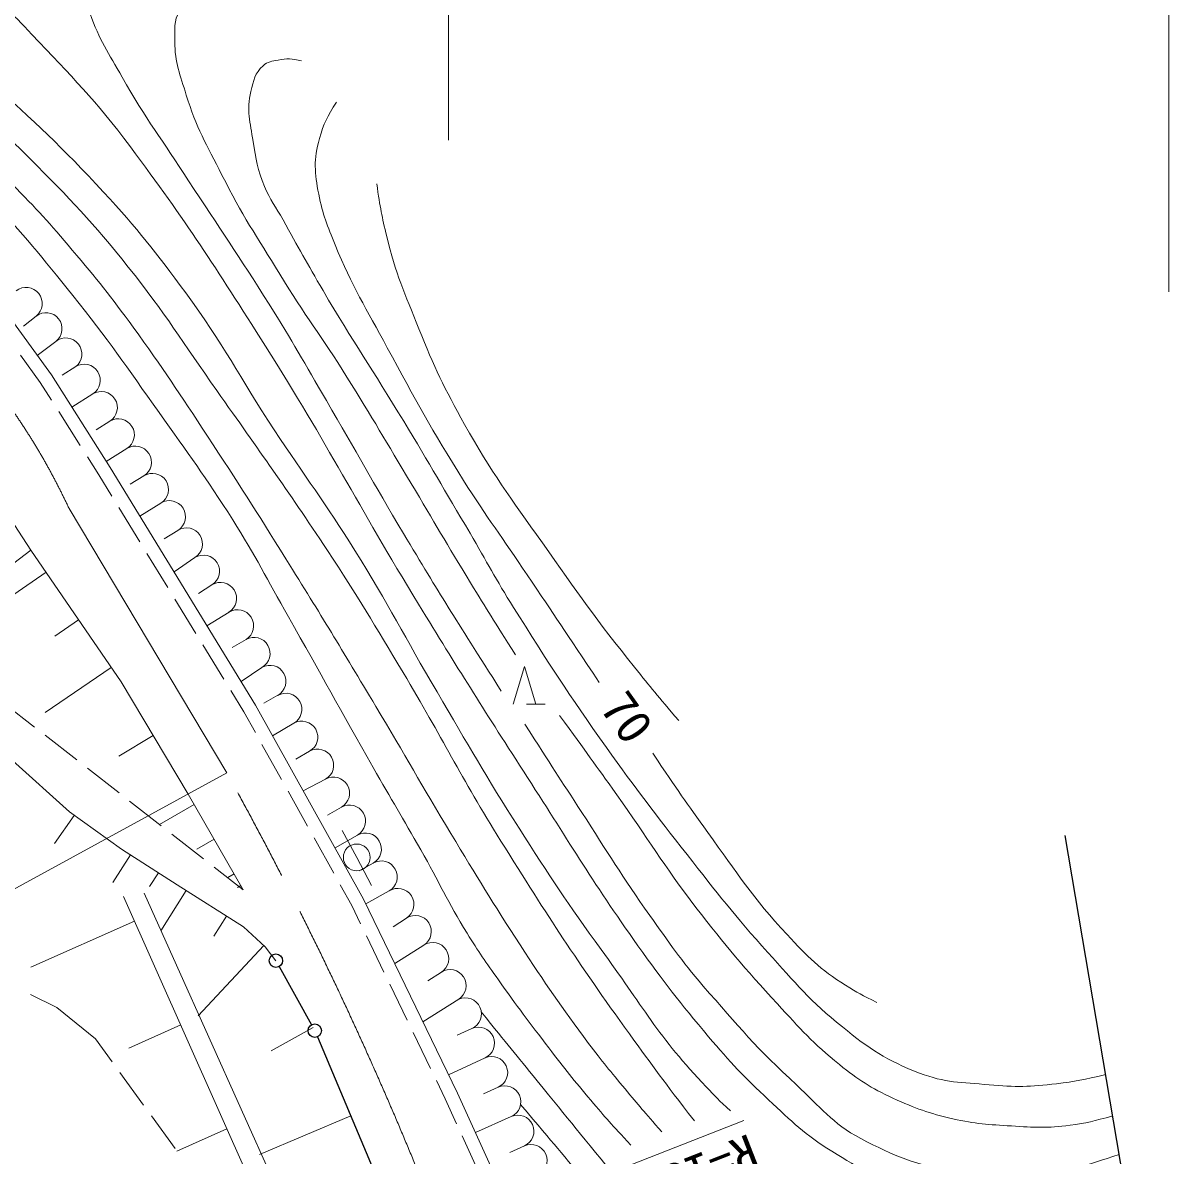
# Model space of a CAD drawing. Units: millimetres, scale not verified. Extents: x 40000 to 680000, y 20000 to 380000.
# Drawn here: x 481181 to 524242, y 276232 to 318506 of the extents above; entities that cross this region are included whole.
import ezdxf
from ezdxf.enums import TextEntityAlignment as Align

# ---------------------------------------------------------------- set-up
doc = ezdxf.new("R2010")
doc.units = ezdxf.units.MM
doc.header["$LTSCALE"] = 1000
doc.linetypes.add('CHAIN', pattern=[18.5, 12, -1.5, 3.5, -1.5])
for name, color, linetype, lineweight in [('M-BMK', 2, 'CHAIN', 13), ('M-BMK-OTRS', 5, 'Continuous', 25), ('M-STR-HTHT', 7, 'Continuous', 13), ('M-STR-STRC', 7, 'Continuous', 25), ('M-WORK', 1, 'Continuous', 13)]:
    doc.layers.add(name, color=color, linetype=linetype, lineweight=lineweight)
doc.styles.add('ＭＳ ゴシック', font='')
doc.styles.get('ＭＳ ゴシック').set_extended_font_data('MS Gothic')

msp = doc.modelspace()

# ---------------------------------------------------------------- linework, layer by layer
at = {"layer": 'M-BMK'}
msp.add_line((488785, 290524), (482898, 300387), dxfattribs=at)
for centre, radius, start, end in [((461129, 290282), 24000, 24.9011, 110.0794), ((366345, 222639), 140000, 21.70372, 29.00521)]:
    msp.add_arc(centre, radius, start, end, dxfattribs=at)
at = {"layer": 'M-BMK-OTRS'}
msp.add_line((524242, 263538), (520077, 288188), dxfattribs=at)
at = {"layer": 'M-STR-HTHT'}
for p, q in [((497055, 314141), (497055, 322559)), ((523934, 308476), (523934, 322559)), ((471225, 280952), (488785, 290524)), ((496902, 273181), (508077, 277551))]:
    msp.add_line(p, q, dxfattribs=at)
at = {"layer": 'M-STR-STRC'}
for p, q in [((490736, 283299), (491945, 281125)), ((492164, 280676), (494904, 274174))]:
    msp.add_line(p, q, dxfattribs=at)
for centre in [(490615, 283518), (492067, 280907)]:
    msp.add_circle(centre, 250, dxfattribs=at)
at = {"layer": 'M-WORK'}
for p, q in [((480467, 307827), (482237, 305378)), ((481664, 307572), (481192, 307202)), ((482405, 306628), (481711, 306106)), ((481090, 306111), (481823, 305098)), ((482237, 305378), (484432, 301916)), ((483146, 305685), (482637, 305367)), ((481823, 305098), (482246, 304430)), ((483782, 304667), (482999, 304175)), ((482513, 304008), (483317, 302741)), ((484417, 303649), (483908, 303331)), ((483584, 302319), (484007, 301652)), ((485053, 302631), (484286, 302147)), ((484432, 301916), (489856, 293051)), ((479734, 301486), (481475, 298840)), ((484007, 301652), (484498, 300850)), ((485689, 301613), (485180, 301295)), ((486324, 300595), (485541, 300103)), ((484759, 300424), (485542, 299144)), ((486960, 299577), (486451, 299259)), ((481475, 298840), (480000, 297721)), ((481475, 298840), (484840, 293920)), ((485802, 298718), (486585, 297438)), ((487595, 298559), (486814, 298023)), ((482039, 298014), (480263, 296799)), ((488231, 297541), (487722, 297224)), ((486846, 297012), (487629, 295732)), ((488866, 296524), (488041, 296018)), ((483254, 296238), (482366, 295631)), ((489502, 295506), (488980, 295209)), ((487890, 295306), (488673, 294026)), ((484469, 294463), (482000, 292774)), ((490095, 294463), (489317, 293932)), ((499475, 293096), (499895, 294496)), ((499895, 294496), (500315, 293096)), ((484840, 293920), (487343, 289738)), ((488934, 293600), (489424, 292798)), ((490689, 293420), (490167, 293123)), ((481608, 292236), (480524, 293081)), ((489856, 293051), (493891, 285809)), ((500665, 293096), (499965, 293096)), ((489424, 292798), (489854, 292028)), ((491283, 292377), (490491, 291910)), ((483185, 291007), (482002, 291929)), ((486038, 291917), (484755, 291149)), ((490097, 291591), (490827, 290280)), ((491876, 291334), (491355, 291037)), ((480782, 290986), (482913, 289068)), ((484763, 289778), (483580, 290700)), ((492470, 290291), (491637, 289854)), ((491071, 289844), (491801, 288533)), ((486340, 288548), (485157, 289470)), ((487343, 289738), (489396, 286167)), ((483093, 288940), (482349, 287894)), ((482913, 289068), (484858, 287682)), ((487568, 289347), (486272, 288602)), ((493063, 289248), (492542, 288951)), ((487918, 287319), (486735, 288241)), ((492044, 288097), (492774, 286786)), ((493657, 288205), (492822, 287728)), ((493634, 287372), (493085, 288372)), ((484858, 287682), (486936, 286350)), ((488313, 288051), (487665, 287678)), ((485194, 287467), (484530, 286430)), ((493634, 287372), (494186, 286323)), ((486232, 286802), (485899, 286283)), ((489396, 286167), (488312, 287012)), ((494250, 287162), (493729, 286866)), ((489058, 286755), (488818, 286618)), ((491634, 272832), (485696, 286037)), ((487270, 286139), (486316, 284635)), ((486936, 286350), (489413, 284779)), ((489307, 286322), (489187, 286253)), ((493018, 286350), (493447, 285579)), ((494844, 286120), (493974, 285637)), ((484933, 285908), (490866, 272579)), ((493447, 285579), (493778, 284895)), ((493891, 285809), (497389, 278572)), ((488774, 285184), (488297, 284432)), ((495493, 285110), (494988, 284786)), ((485339, 284995), (481465, 283270)), ((489413, 284779), (490213, 284033)), ((493995, 284445), (494648, 283094)), ((490162, 284080), (487717, 281461)), ((490213, 284033), (490615, 283518)), ((496142, 284101), (495050, 283412)), ((496791, 283091), (496286, 282767)), ((494866, 282644), (495518, 281294)), ((481456, 282252), (482443, 281775)), ((497440, 282082), (496099, 281241)), ((482443, 281775), (483882, 280603)), ((487064, 281120), (485127, 280258)), ((492005, 281019), (490439, 280148)), ((495736, 280843), (496389, 279493)), ((497930, 280987), (497383, 280741)), ((483882, 280603), (484505, 279746)), ((498421, 279892), (497055, 279264)), ((484798, 279341), (485680, 278128)), ((496606, 279043), (496937, 278359)), ((498911, 278796), (498363, 278551)), ((496937, 278359), (497360, 277435)), ((497389, 278572), (500097, 272652)), ((485974, 277723), (486855, 276509)), ((493409, 277723), (490002, 276287)), ((499401, 277701), (498059, 277107)), ((488789, 277246), (486923, 276416)), ((497568, 276980), (498192, 275616)), ((499892, 276606), (499344, 276361))]:
    msp.add_line(p, q, dxfattribs=at)
msp.add_circle((493634, 287372), 500, dxfattribs=at)
for centre, start, end in [((481294, 308044), 308.1361, 128.1361), ((482035, 307100), 308.1361, 128.1361), ((482776, 306157), 308.1361, 128.1361), ((483464, 305176), 301.9794, 121.9794), ((484100, 304158), 301.9794, 121.9794), ((484735, 303140), 301.9794, 121.9794), ((485371, 302122), 301.9794, 121.9794), ((486006, 301104), 301.9794, 121.9794), ((486642, 300086), 301.9794, 121.9794), ((487277, 299068), 301.9794, 121.9794), ((487913, 298050), 301.9794, 121.9794), ((488548, 297033), 301.9794, 121.9794), ((489184, 296015), 301.9794, 121.9794), ((489799, 294984), 299.6473, 119.6473), ((490392, 293941), 299.6473, 119.6473), ((490986, 292898), 299.6473, 119.6473), ((491579, 291856), 299.6473, 119.6473), ((492173, 290813), 299.6473, 119.6473), ((492766, 289770), 299.6473, 119.6473), ((493360, 288727), 299.6473, 119.6473), ((493954, 287684), 299.6473, 119.6473), ((494547, 286641), 299.6473, 119.6473), ((495168, 285615), 302.7348, 122.7348), ((495817, 284605), 302.7348, 122.7348), ((496466, 283596), 302.7348, 122.7348), ((497115, 282587), 302.7348, 122.7348), ((497685, 281534), 294.1243, 114.1243), ((498175, 280439), 294.1243, 114.1243), ((498666, 279344), 294.1243, 114.1243), ((499156, 278249), 294.1243, 114.1243), ((499647, 277154), 294.1243, 114.1243), ((500137, 276058), 294.1243, 114.1243)]:
    msp.add_arc(centre, 600, start, end, dxfattribs=at)
for points, knots in [([(522259, 275271), (521319, 274960), (521037, 274864), (520233, 274686), (519461, 274516), (519024, 274414), (518235, 274367), (517471, 274321), (517033, 274327), (516277, 274447), (515465, 274575), (515008, 274679), (514239, 274966), (513062, 275405), (512428, 275740), (511362, 276405), (510354, 277033), (509871, 277512), (509004, 278323), (508076, 279190), (507585, 279710), (506766, 280681), (505683, 281964), (505102, 282708), (504129, 284077), (502365, 286558), (501504, 288035), (499853, 290591), (498292, 293006), (497438, 294372), (495937, 296825), (493653, 300555), (492564, 302761), (490222, 306455), (488344, 309417), (487288, 311081), (485187, 313888), (483881, 315633), (483004, 316498), (481511, 318084), (480746, 318896), (480298, 319333), (479473, 320082), (478424, 321034), (477893, 321646), (476729, 322453), (475710, 323159), (475089, 323491), (473958, 323998), (472925, 324462), (472292, 324585), (471214, 324931), (470117, 325283), (469493, 325451), (468390, 325783), (467110, 326169), (466437, 326587), (465113, 326769), (463680, 326966), (462851, 326843), (461410, 326716), (460233, 326611), (459569, 326512), (458426, 326210), (457494, 325962), (456991, 325746), (456109, 325357), (455074, 324901), (454562, 324501), (453525, 324052), (452555, 323632), (451986, 323450), (450967, 323173), (449636, 322810), (448860, 322732), (447504, 322480), (446175, 322233), (445409, 322203), (444094, 321894), (443152, 321672), (442598, 321587), (441723, 321174), (440881, 320778), (440454, 320429), (439805, 319763), (439241, 319184), (439047, 318751), (438632, 318057), (438224, 317375), (438084, 316943), (437700, 316246), (437267, 315462), (437008, 315031), (436528, 314275), (436114, 313624), (435862, 313273), (435409, 312649), (434835, 311860), (434622, 311609), (433866, 310685)], [0, 0, 0, 0, 1, 1, 1, 2, 2, 2, 3, 3, 3, 4, 4, 4, 5, 5, 5, 6, 6, 6, 7, 7, 7, 8, 8, 8, 9, 9, 9, 10, 10, 10, 11, 11, 11, 12, 12, 12, 13, 13, 13, 14, 14, 14, 15, 15, 15, 16, 16, 16, 17, 17, 17, 18, 18, 18, 19, 19, 19, 20, 20, 20, 21, 21, 21, 22, 22, 22, 23, 23, 23, 24, 24, 24, 25, 25, 25, 26, 26, 26, 27, 27, 27, 28, 28, 28, 29, 29, 29, 30, 30, 30, 31, 31, 31, 32, 32, 32, 33, 33, 33, 33]), ([(455176, 322933), (456704, 323623), (457176, 323827), (458506, 324265), (459983, 324751), (460822, 325068), (462369, 325224), (463667, 325355), (464414, 325203), (465699, 324984), (467241, 324721), (468075, 324399), (469536, 323839), (470761, 323369), (471421, 323023), (472546, 322347), (473845, 321566), (474532, 321054), (475716, 320109), (477433, 318739), (478321, 317879), (479925, 316379), (481630, 314786), (482607, 313912), (484188, 312197), (485471, 310804), (486129, 309965), (487252, 308440), (488662, 306525), (489247, 305312), (490555, 303325), (491719, 301558), (492443, 300616), (493566, 298823), (494830, 296803), (495416, 295599), (496629, 293548), (497810, 291551), (498442, 290413), (499693, 288460), (500845, 286661), (501493, 285652), (502757, 283931), (504245, 281902), (504927, 280627), (506673, 278816), (507020, 278455), (507137, 278316), (507579, 277910)], [0, 0, 0, 0, 1, 1, 1, 2, 2, 2, 3, 3, 3, 4, 4, 4, 5, 5, 5, 6, 6, 6, 7, 7, 7, 8, 8, 8, 9, 9, 9, 10, 10, 10, 11, 11, 11, 12, 12, 12, 13, 13, 13, 14, 14, 14, 15, 15, 15, 16, 16, 16, 16]), ([(486106, 324398), (485514, 324428), (485230, 324455), (484721, 324265), (484269, 324096), (483993, 323967), (483682, 323599), (483421, 323289), (483331, 323058), (483229, 322666), (483063, 322031), (483103, 321643), (483149, 320988), (483209, 320132), (483403, 319668), (483682, 318857), (484019, 317875), (484371, 317390), (484881, 316486), (485761, 314924), (486385, 314128), (487358, 312623), (488526, 310817), (489226, 309836), (490369, 308014), (491236, 306631), (491674, 305826), (492500, 304417), (493633, 302487), (494230, 301384), (495377, 299462), (496764, 297139), (497237, 296402), (499027, 293575)], [0, 0, 0, 0, 1, 1, 1, 2, 2, 2, 3, 3, 3, 4, 4, 4, 5, 5, 5, 6, 6, 6, 7, 7, 7, 8, 8, 8, 9, 9, 9, 10, 10, 10, 11, 11, 11, 11]), ([(437649, 311688), (438097, 312198), (438212, 312336), (438566, 312757), (439329, 313663), (439696, 314220), (440457, 315128), (441139, 315941), (441430, 316503), (442269, 317153), (443023, 317737), (443580, 317875), (444480, 318192), (445918, 318697), (446789, 318763), (448263, 319151), (450277, 319681), (451404, 319984), (453405, 320563), (455160, 321070), (456155, 321320), (457880, 321921), (459145, 322362), (459782, 322797), (461051, 323227), (461909, 323518), (462388, 323737), (463288, 323839), (464375, 323963), (465023, 323966), (466086, 323706), (467518, 323356), (468247, 322906), (469576, 322268), (471166, 321503), (472047, 321043), (473545, 320110), (474933, 319244), (475639, 318645), (476902, 317605), (478756, 316080), (479728, 315142), (481431, 313449), (482946, 311943), (483768, 311065), (485107, 309400), (486495, 307674), (487134, 306601), (488411, 304791), (490044, 302475), (490976, 301188), (492540, 298824), (493695, 297078), (494286, 296063), (495364, 294268), (496826, 291834), (497505, 290387), (499014, 287981), (500807, 285120), (501828, 283522), (503809, 280788), (504738, 279505), (505045, 279076), (506233, 277538)], [0, 0, 0, 0, 1, 1, 1, 2, 2, 2, 3, 3, 3, 4, 4, 4, 5, 5, 5, 6, 6, 6, 7, 7, 7, 8, 8, 8, 9, 9, 9, 10, 10, 10, 11, 11, 11, 12, 12, 12, 13, 13, 13, 14, 14, 14, 15, 15, 15, 16, 16, 16, 17, 17, 17, 18, 18, 18, 19, 19, 19, 20, 20, 20, 21, 21, 21, 21]), ([(439063, 311789), (439588, 312194), (439740, 312333), (440147, 312712), (440914, 313425), (441183, 313978), (441905, 314737), (442514, 315377), (442825, 315787), (443557, 316282), (444196, 316714), (444656, 316780), (445386, 317028), (447022, 317582), (447980, 317757), (449649, 318200), (451650, 318731), (452786, 318974), (454782, 319526), (456488, 319998), (457440, 320278), (459130, 320808), (460524, 321244), (461236, 321744), (462673, 322007), (463729, 322200), (464349, 322270), (465417, 322166), (466417, 322069), (466968, 321896), (467921, 321580), (468918, 321250), (469478, 321045), (470399, 320541), (471678, 319842), (472335, 319344), (473516, 318490), (475192, 317279), (476082, 316535), (477672, 315213), (478908, 314186), (479617, 313623), (480762, 312496), (481691, 311581), (482174, 311029), (483018, 310036), (483946, 308945), (484446, 308315), (485291, 307159), (486425, 305607), (487006, 304698), (488062, 303092), (489229, 301316), (489867, 300311), (490992, 298509), (492327, 296373), (493053, 295164), (494349, 293004), (495455, 291160), (496034, 290102), (497146, 288262), (498135, 286626), (498689, 285708), (499730, 284106), (500684, 282639), (501243, 281832), (502288, 280429), (502795, 279748), (503105, 279387), (503647, 278733), (504171, 278100), (504346, 277899), (505014, 277135)], [0, 0, 0, 0, 1, 1, 1, 2, 2, 2, 3, 3, 3, 4, 4, 4, 5, 5, 5, 6, 6, 6, 7, 7, 7, 8, 8, 8, 9, 9, 9, 10, 10, 10, 11, 11, 11, 12, 12, 12, 13, 13, 13, 14, 14, 14, 15, 15, 15, 16, 16, 16, 17, 17, 17, 18, 18, 18, 19, 19, 19, 20, 20, 20, 21, 21, 21, 22, 22, 22, 23, 23, 23, 24, 24, 24, 24]), ([(503860, 276637), (503131, 277425), (502934, 277641), (502368, 278307), (501735, 279051), (501402, 279487), (500805, 280260), (500050, 281238), (499640, 281795), (498922, 282800), (498446, 283467), (498182, 283844), (497750, 284541), (497019, 285721), (496714, 286443), (496027, 287649), (495341, 288853), (494939, 289518), (494251, 290721), (492999, 292913), (492330, 294158), (491081, 296351), (490274, 297769), (489876, 298596), (489003, 299975), (487990, 301574), (487357, 302428), (486259, 303971), (485029, 305699), (484364, 306686), (483036, 308340), (481871, 309789), (481229, 310617), (479919, 311936), (478568, 313296), (477753, 314008), (476242, 315186), (474644, 316433), (473736, 317132), (471980, 318144), (470511, 318990), (469637, 319397), (468037, 319955), (466732, 320410), (465951, 320572), (464574, 320674), (463585, 320748), (463021, 320647), (462043, 320488), (461056, 320328), (460531, 320106), (459565, 319849), (458084, 319454), (457256, 319229), (455782, 318810), (454237, 318370), (453386, 318073), (451839, 317637), (450367, 317223), (449529, 317038), (448056, 316625), (446833, 316282), (446130, 316136), (444939, 315693), (444403, 315493), (444097, 315376), (443607, 315080), (443128, 314790), (442933, 314521), (442542, 314121), (442217, 313788), (442051, 313585), (441769, 313215), (441505, 312867), (441420, 312737), (441137, 312292)], [0, 0, 0, 0, 1, 1, 1, 2, 2, 2, 3, 3, 3, 4, 4, 4, 5, 5, 5, 6, 6, 6, 7, 7, 7, 8, 8, 8, 9, 9, 9, 10, 10, 10, 11, 11, 11, 12, 12, 12, 13, 13, 13, 14, 14, 14, 15, 15, 15, 16, 16, 16, 17, 17, 17, 18, 18, 18, 19, 19, 19, 20, 20, 20, 21, 21, 21, 22, 22, 22, 23, 23, 23, 24, 24, 24, 25, 25, 25, 25]), ([(499553, 294933), (498732, 296232), (498522, 296568), (497875, 297624), (496994, 299060), (496531, 299883), (495664, 301327), (494731, 302880), (494229, 303763), (493266, 305297), (492314, 306812), (491698, 307608), (490762, 309133), (489885, 310559), (489355, 311340), (488604, 312836), (488031, 313976), (487637, 314597), (487272, 315820), (487043, 316584), (486839, 317020), (486845, 317818), (486849, 318271), (486782, 318585), (487032, 318963), (487248, 319292), (487467, 319426), (487831, 319576), (488236, 319743), (488512, 319642), (488950, 319656), (489324, 319668), (489452, 319666), (489909, 319656)], [0, 0, 0, 0, 1, 1, 1, 2, 2, 2, 3, 3, 3, 4, 4, 4, 5, 5, 5, 6, 6, 6, 7, 7, 7, 8, 8, 8, 9, 9, 9, 10, 10, 10, 11, 11, 11, 11]), ([(491576, 317102), (491198, 317160), (491032, 317205), (490697, 317128), (490469, 317077), (490311, 317072), (490137, 316915), (489829, 316638), (489779, 316360), (489684, 315956), (489518, 315246), (489652, 314812), (489764, 314091), (489869, 313423), (489929, 313037), (490190, 312413), (490407, 311898), (490611, 311649), (490883, 311161), (491460, 310128), (491775, 309544), (492375, 308523), (493509, 306594), (494226, 305563), (495385, 303648), (496369, 302024), (496898, 301101), (497863, 299466), (498500, 298385), (498818, 297756), (499488, 296695), (500795, 294626), (501529, 293465), (502951, 291473), (504087, 289883), (504756, 289015), (505962, 287477), (507102, 286023), (507734, 285199), (508972, 283827), (510002, 282686), (510559, 282009), (511756, 281044), (512775, 280222), (513411, 279793), (514633, 279325), (515594, 278957), (516206, 278979), (517231, 278886), (518210, 278796), (518772, 278807), (519748, 278926), (520472, 279014), (520744, 279066), (521583, 279272)], [0, 0, 0, 0, 1, 1, 1, 2, 2, 2, 3, 3, 3, 4, 4, 4, 5, 5, 5, 6, 6, 6, 7, 7, 7, 8, 8, 8, 9, 9, 9, 10, 10, 10, 11, 11, 11, 12, 12, 12, 13, 13, 13, 14, 14, 14, 15, 15, 15, 16, 16, 16, 17, 17, 17, 18, 18, 18, 18]), ([(502685, 293898), (501377, 295858), (501049, 296351), (499994, 297920), (499070, 299296), (498506, 300035), (497623, 301437), (496433, 303326), (495830, 304425), (494773, 306392), (493978, 307872), (493460, 308672), (492828, 310228), (492536, 310948), (492367, 311358), (492215, 312120), (492057, 312916), (492018, 313418), (492242, 314198), (492404, 314762), (492530, 315013), (492881, 315557)], [0, 0, 0, 0, 1, 1, 1, 2, 2, 2, 3, 3, 3, 4, 4, 4, 5, 5, 5, 6, 6, 6, 7, 7, 7, 7]), ([(494380, 312510), (494510, 311584), (494573, 311301), (494753, 310538), (495079, 309154), (495428, 308423), (495952, 307101), (496521, 305665), (496903, 304881), (497657, 303532), (498664, 301728), (499372, 300800), (500560, 299109), (501856, 297265), (502584, 296230), (503997, 294474), (504632, 293685), (504841, 293420), (505649, 292476)], [0, 0, 0, 0, 1, 1, 1, 2, 2, 2, 3, 3, 3, 4, 4, 4, 5, 5, 5, 6, 6, 6, 6]), ([(521844, 277731), (521127, 277521), (520883, 277465), (520253, 277377), (519408, 277259), (518920, 277297), (518068, 277350), (517210, 277404), (516721, 277423), (515884, 277617), (514983, 277825), (514486, 278002), (513646, 278389), (512810, 278775), (512365, 279064), (511648, 279642), (510662, 280436), (510187, 280974), (509330, 281906), (508086, 283260), (507415, 284046), (506293, 285503), (505067, 287094), (504504, 288076), (503336, 289712), (502509, 290870), (502245, 291237), (501205, 292669)], [0, 0, 0, 0, 1, 1, 1, 2, 2, 2, 3, 3, 3, 4, 4, 4, 5, 5, 5, 6, 6, 6, 7, 7, 7, 8, 8, 8, 9, 9, 9, 9]), ([(499906, 292349), (500936, 290741), (501199, 290332), (502037, 289046), (503017, 287542), (503523, 286669), (504568, 285209), (505321, 284159), (505719, 283548), (506566, 282572), (507864, 281076), (508586, 280224), (510043, 278882), (510940, 278056), (511363, 277454), (512441, 276884), (513715, 276210), (514498, 275900), (515917, 275645), (517147, 275425), (517873, 275426), (519114, 275566), (520302, 275699), (520779, 275852), (522088, 276288)], [0, 0, 0, 0, 1, 1, 1, 2, 2, 2, 3, 3, 3, 4, 4, 4, 5, 5, 5, 6, 6, 6, 7, 7, 7, 8, 8, 8, 8]), ([(513048, 281963), (512494, 282218), (512319, 282327), (511876, 282602), (510917, 283196), (510460, 283667), (509692, 284493), (508409, 285873), (507840, 286778), (506734, 288303), (505909, 289441), (505642, 289826), (504683, 291260)], [0, 0, 0, 0, 1, 1, 1, 2, 2, 2, 3, 3, 3, 4, 4, 4, 4]), ([(498281, 281605), (499295, 280353), (499550, 280039), (500365, 279037), (501589, 277530), (501973, 277060), (503503, 275183)], [0, 0, 0, 0, 1, 1, 1, 2, 2, 2, 2])]:
    msp.add_open_spline(points, degree=3, knots=knots, dxfattribs=at)
msp.add_open_spline([(499749, 278157), (501133, 276510), (501133, 276510), (502517, 274863)], degree=3, dxfattribs=at)

# ---------------------------------------------------------------- texts
at = {"layer": 'M-STR-HTHT', "style": 'ＭＳ ゴシック'}
msp.add_text('R=18', height=1320, rotation=201.357, dxfattribs=at).set_placement((506842, 275808), align=Align.MIDDLE_CENTER)
at = {"layer": 'M-WORK', "style": 'ＭＳ ゴシック'}
msp.add_text('70', height=1320, rotation=305.514, dxfattribs=at).set_placement((503723, 292606), align=Align.MIDDLE_CENTER)

doc.saveas('drawing.dxf')
